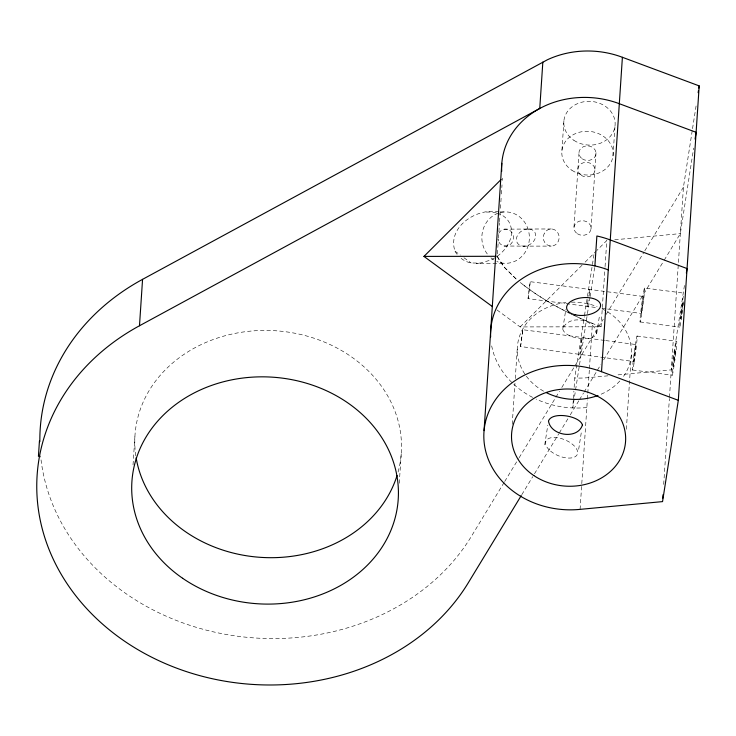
<?xml version="1.0" encoding="UTF-8"?>
<svg xmlns="http://www.w3.org/2000/svg" width="736" height="736" viewBox="0 0 736 736"><rect width="100%" height="100%" fill="white"/><g stroke="black" fill="none" stroke-linecap="round" stroke-linejoin="round"><path stroke-width="0.55" stroke-dasharray="3.68 2.76" d="M562.764 329.066C564.917 338.578 592.701 342.921 596.712 333.509C594.716 318.476 567.953 314.29 562.764 329.066L565.828 309.387M133.032 464.876L134.909 436.568M399.271 483.239L401.378 451.545M497.269 256.294A106.315 22.742 32.1 0 0 499.698 261.013L505.135 268.226L517.077 279.846A55.954 11.969 32.1 0 1 515.881 278.806L503.691 266.515L497.26 256.284L498.392 239.301M498.465 238.17L499.486 222.796M499.56 221.683L500.195 212.124M500.452 208.288L501.115 198.242M501.4 194L502.007 184.846M502.302 180.412L502.449 178.149M512.238 424.286L514.97 383.152M515.274 378.58L517.325 347.723M561.945 150.31L563.932 120.364M573.997 227.065L578.947 153.64M573.27 400.448L572.774 407.937L579.324 365.902M573.399 398.581L573.896 391.092M574.144 387.348L574.761 377.991L584.32 316.646M591.017 228.97L594.89 170.577M594.909 169.151L596.004 152.683M580.078 509.367L587.356 399.795M587.429 398.691L587.724 394.248M587.797 393.144L589.352 369.702M589.435 368.58L592.434 323.38C567.484 313.435 543.591 300.546 522.312 284.114A55.954 11.969 32.1 0 1 520.941 283.029M497.021 309.976L520.14 326.922L601.064 326.784L604.983 267.766M605.056 266.634L606.795 240.534L596.74 250.562M613.005 156.004L614.992 126.058M626.364 429.263L631.378 353.85M663.688 484.426L669.392 398.498M669.466 397.357L683.431 187.202L692.364 129.803M682.714 306.516L683.036 301.659L680.828 318.642L682.649 307.068M587.981 299.846L587.466 306.415L588.598 300.205M589.15 296.001L589.692 289.441L588.45 296.24M544.741 444.82L547.805 425.141M584.494 315.505L594.403 251.878M579.499 364.762L587.282 314.769M587.457 313.637L589.932 297.73M590.116 296.599L594.89 265.917M578.689 449.264L581.587 430.68M596.712 333.509L599.61 314.925M692.539 128.671L696.394 103.914M664.203 260.194L680.349 233.616L693.662 148.074M684.443 285.448L671.296 369.858L615.94 375.066M509.294 241.886C512.734 234.545 512.431 224.977 506.653 218.868A20.047 17.057 3.8 0 0 499.348 213.854M607.623 309.056L641.222 313.453L643.448 296.479L530.233 281.686L528.025 298.623L565.046 303.48M528.08 298.604L530.288 281.667M604.578 340.428L522.772 329.719L520.518 346.536L633.742 361.514L635.941 344.531L633.733 361.523M520.591 346.674L522.799 329.728M643.43 296.47L641.212 313.453M504.132 482.43L471.27 536.544A228.445 194.359 3.8 0 1 223.753 634.009A228.445 194.359 3.8 0 1 40.618 455.943M504.712 481.482L518.549 458.703M519.128 457.755L559.48 391.304M561.789 387.504L603.29 319.157M606.179 314.41L643.65 252.706M644.8 250.801L683.431 187.202M521.806 494.675L532.763 476.634M534.492 473.791L558.707 433.918M559.277 432.97L567.925 418.729M570.234 414.929L578.882 400.688M579.453 399.74L583.492 393.098M584.071 392.15L600.788 364.614M603.667 359.867L663.624 261.142M520.14 326.922L583.584 263.672M585.129 262.126L595.967 251.335M461.122 258.364A25.696 23.764 89.9 0 0 471.123 262.982L480.065 263.083L490.13 260.259A41.602 35.392 3.8 0 0 509.229 241.868M499.045 211.922C477.462 207.368 446.927 226.522 454.958 251.142A25.696 23.764 89.9 0 0 457.111 254.334M614.716 239.789L680.349 233.616M608.037 375.811L588.828 377.614A84.806 72.156 3.8 0 1 574.761 377.991M527.657 229.025C521.244 229.227 514.105 236.063 517.16 242.659A6.845 5.824 3.8 0 0 521.53 245.879C528.788 247.774 538.329 240.138 534.952 232.493A6.845 5.824 3.8 0 0 530.582 229.273L527.657 229.025L551.282 228.97M478.796 263.23L476.238 263.359L505.457 263.313M486.312 212.069L491.63 212.042L496.864 212.989M504.013 245.999L524.446 246.128M504.114 229.2L528.632 229.016M500.167 211.922L505.77 211.913M523.471 246.137L551.181 246.1M644.58 288.006A17.13 0.672 -82.5 0 1 641.672 314.29A17.13 0.672 -82.5 0 1 640.716 312.598A17.13 0.672 -82.5 0 1 644.58 288.006L682.999 293.02M566.168 303.628L597.549 307.731M602.03 308.32L606.51 308.908M640.127 321.945L679.733 327.134M637.036 336.048L676.642 341.237A17.13 0.672 -82.5 0 1 673.799 367.54A17.13 0.672 -82.5 0 1 672.842 365.847A17.13 0.672 -82.5 0 1 676.706 341.256M605.7 340.575L635.941 344.54M632.638 370.006L672.244 375.194M601.064 326.784C577.953 318.118 555.616 307.206 535.118 293.406A54.022 11.555 32.1 0 1 522.312 284.114L520.288 282.495M454.958 251.142L460.35 255.088M463.938 257.72L471.123 262.982M135.82 455.814A133.446 113.537 3.8 0 1 275.264 330.74A133.446 113.537 3.8 0 1 397.937 472.54M487.278 253.957A25.696 23.764 89.9 0 1 497.849 213.32A25.696 23.764 89.9 0 1 529.377 238.243A25.696 23.764 89.9 0 1 496.763 261.464M493.718 259.854A25.696 23.764 89.9 0 1 490.912 257.802M498.75 233.321A8.565 7.921 89.9 0 1 511.345 231.702A8.565 7.921 89.9 0 1 509.238 245.226A8.565 7.921 89.9 0 1 497.83 239.228M586.84 407.56A84.806 72.156 3.8 0 1 536.13 399.105M532.625 397.394A84.806 72.156 3.8 0 1 491.243 343.224M602.14 308.826A57.114 48.594 3.8 0 1 622.444 377.844M619.804 381.018A57.114 48.594 3.8 0 1 599.049 395.076M543.619 391.193A57.114 48.594 3.8 0 1 518.54 339.6A57.114 48.594 3.8 0 1 565.975 302.542M571.412 302.183A57.114 48.594 3.8 0 1 597.117 306.618M683.615 301.797A17.13 0.672 -82.5 0 1 683.091 306.305M682.64 309.911A17.13 0.672 -82.5 0 1 679.871 326.858A17.13 0.672 -82.5 0 1 680.533 315.928A17.13 0.672 -82.5 0 1 683.532 295.357M579.922 353.988L579.977 354.485L582.213 337.511L579.922 353.988M673.284 366.215L673.339 366.703L675.547 349.72L673.284 366.215M581.201 175.334A8.565 7.286 3.8 0 0 594.872 170.706A8.565 7.286 3.8 0 0 583.078 162.84A8.565 7.286 3.8 0 0 581.201 175.334M573.914 140.346A25.696 21.868 3.8 0 0 614.946 126.454A25.696 21.868 3.8 0 0 579.545 102.856A25.696 21.868 3.8 0 0 573.914 140.346M571.918 170.283A25.696 21.868 3.8 0 0 612.95 156.391A25.696 21.868 3.8 0 0 577.548 132.802A25.696 21.868 3.8 0 0 571.918 170.283M582.296 158.866A8.565 7.286 3.8 0 0 595.967 154.238A8.565 7.286 3.8 0 0 584.163 146.372A8.565 7.286 3.8 0 0 582.296 158.866M577.318 233.726A8.565 7.286 3.8 0 0 590.999 229.098A8.565 7.286 3.8 0 0 579.195 221.232A8.565 7.286 3.8 0 0 577.318 233.726M544.465 233.073A8.565 7.921 89.9 0 0 551.034 246.1A8.565 7.921 89.9 0 0 558.182 233.432A8.565 7.921 89.9 0 0 544.465 233.073M550.592 451.131A17.048 8.602 22.7 0 0 577.245 454.544A17.048 8.602 22.7 0 0 556.968 437.653A17.048 8.602 22.7 0 0 550.592 451.131M634.184 362.351A17.13 0.672 -82.5 0 0 637.091 336.067A17.13 0.672 -82.5 0 0 633.227 360.668A17.13 0.672 -82.5 0 0 634.184 362.351"/><path stroke-width="1.1" d="M38.419 456.384L39.45 440.919M521.226 495.622L468.188 582.958A228.445 194.359 3.8 0 1 112.617 632.454A228.445 194.359 3.8 0 1 139.481 325.763L142.563 279.349L547.345 59.791A84.806 72.156 3.8 0 1 622.398 57.288L699.2 85.9L678.316 400.32L662.547 501.612L580.078 509.367A84.806 72.156 3.8 0 1 484.555 426.622A84.806 72.156 3.8 0 1 601.514 371.698L678.316 400.32M484.067 430.624L501.805 163.318M542.837 62.072L539.755 108.477L139.481 325.763M594.89 265.917L596.878 235.98A84.806 72.156 3.8 0 1 610.264 239.945L687.065 268.566L686.366 273.065M601.514 371.698L622.398 57.288M662.777 498.171L662.998 494.739M698.151 92.662L698.501 90.408M698.85 88.154L699.2 85.9M695.069 139.067L696.118 132.314L619.316 103.702A84.806 72.156 3.8 0 0 501.713 171.313M492.393 306.581L423.954 256.413L501.05 179.547M423.954 256.413L496.119 256.294M39.854 441.674A228.445 194.359 3.8 0 1 142.563 279.349M397.072 475.474A133.446 113.537 3.8 0 1 260.434 557.336A133.446 113.537 3.8 0 1 136.142 457.829M490.645 336.996A84.806 72.156 3.8 0 1 608.276 269.891M598 395.471A57.114 48.594 3.8 0 1 546.563 392.748M582.443 424.994C577.613 439.953 550.758 435.914 548.476 420.992C552.074 411.13 579.94 415.831 582.443 424.994M182.638 578.275A133.446 113.537 3.8 0 0 397.072 509.036A133.446 113.537 3.8 0 0 215.473 384.1A133.446 113.537 3.8 0 0 182.638 578.275M575.736 314.916A17.048 8.878 -5.2 0 0 600.576 304.998A17.048 8.878 -5.2 0 0 574.476 299.589A17.048 8.878 -5.2 0 0 575.736 314.916M533.812 475.548A57.114 48.594 3.8 0 0 625.168 445.032A57.114 48.594 3.8 0 0 546.774 392.297A57.114 48.594 3.8 0 0 533.812 475.548"/></g></svg>
